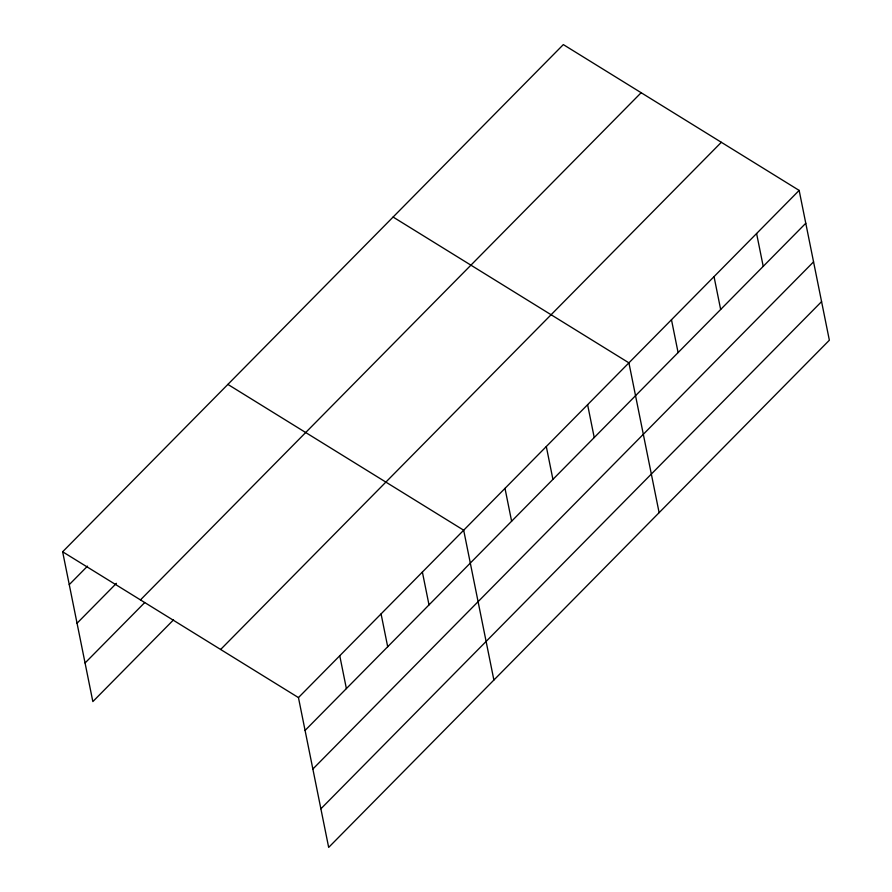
<?xml version="1.0" encoding="UTF-8"?>
<svg xmlns="http://www.w3.org/2000/svg" width="892" height="892" viewBox="0 0 892 892"><rect width="100%" height="100%" fill="white"/><g stroke="black" fill="none" stroke-linecap="round" stroke-linejoin="round"><path stroke-width="1.34" d="M62.641 551.78L563.331 44.6L799.154 190.409L829.359 340.22L328.669 847.4L298.452 697.589L62.641 551.78L92.846 701.591L173.539 619.851M69.264 584.628L87.516 566.141M77.046 623.229L116.428 583.335M140.457 599.903L641.158 92.712M85.063 662.99L144.627 602.658M220.636 649.476L721.338 142.296M298.452 697.589L799.154 190.409M305.075 730.437L805.777 223.256M312.858 769.038L813.56 261.858M320.886 808.799L821.577 301.619M393.104 217.046L628.916 362.854L659.121 512.666M227.873 384.407L463.684 530.216L493.889 680.027M756.594 233.526L763.217 266.373M714.035 276.632L720.658 309.479M671.475 319.737L678.098 352.585M587.605 404.689L594.228 437.548M546.305 446.535L552.928 479.383M504.995 488.381L511.618 521.229M422.384 572.062L429.007 604.91M381.074 613.908L387.697 646.756M339.763 655.754L346.386 688.602"/></g></svg>
